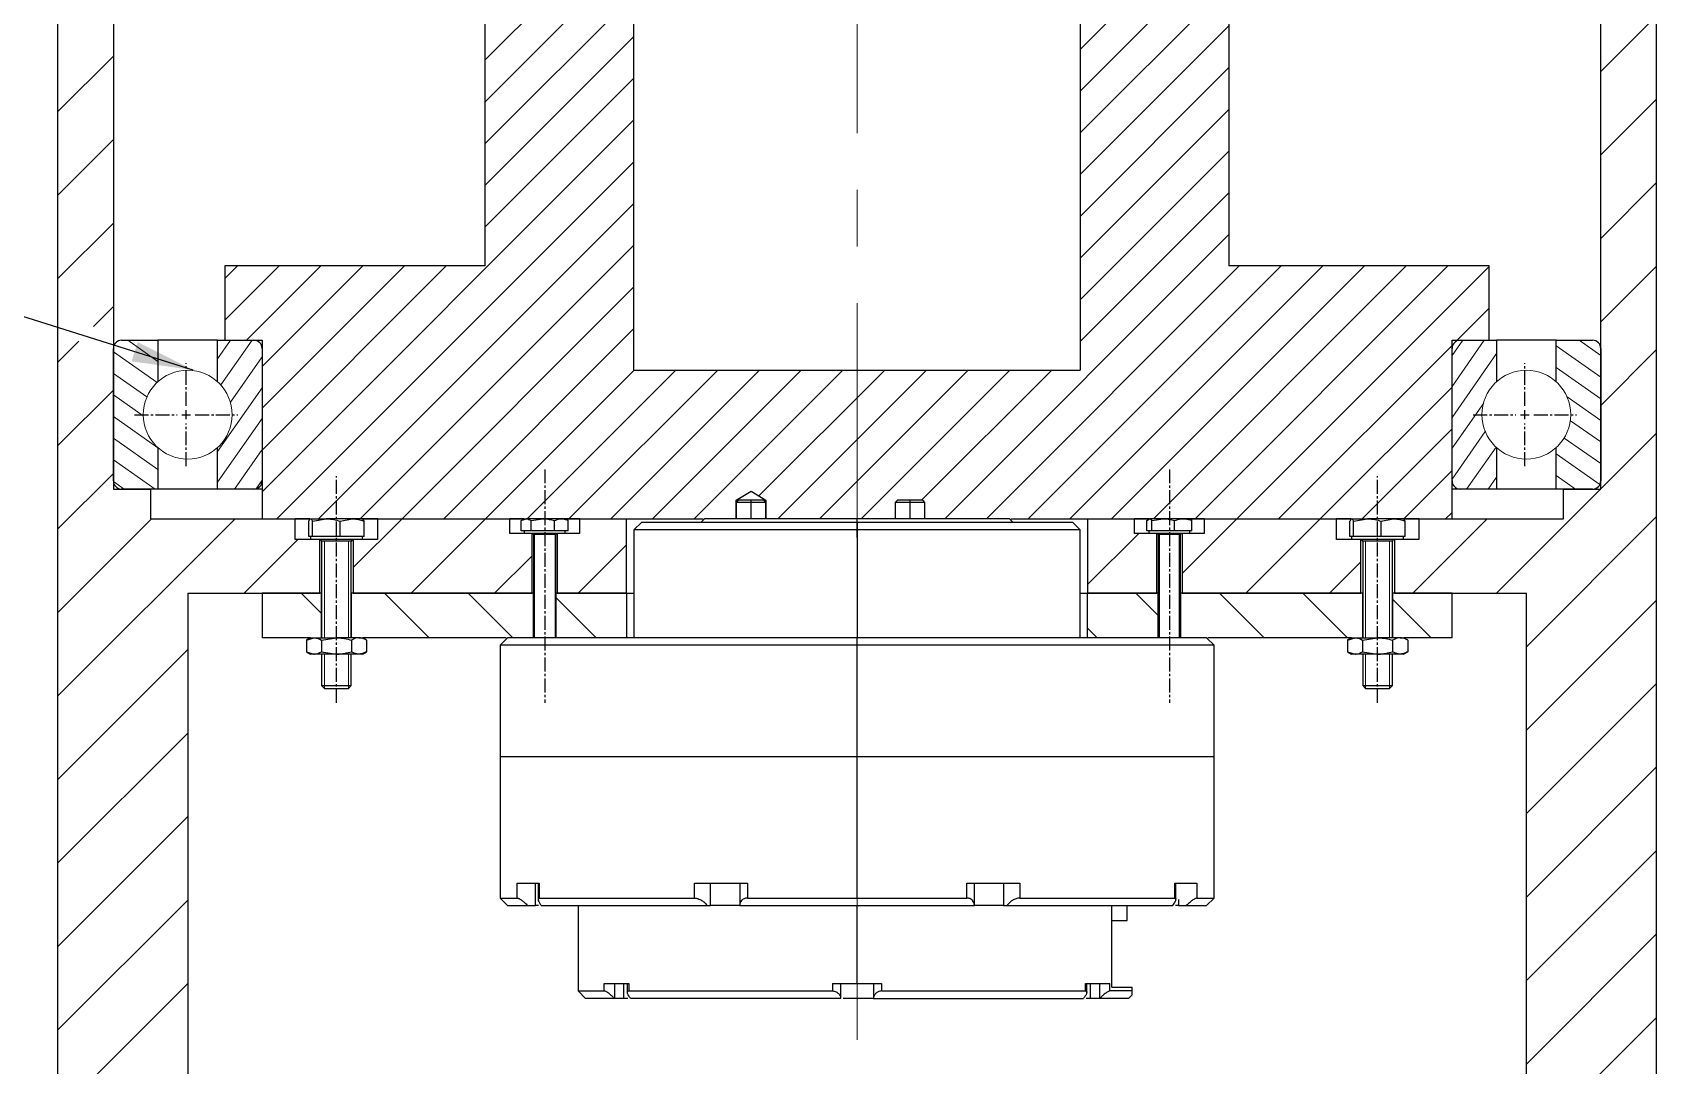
# Model space of a CAD drawing. Header units: millimetres. Extents: x -15 to 1174, y 15 to 856.
# Drawn here: x 643.1 to 730.4, y 601.2 to 656.8 of the extents above; entities that cross this region are included whole.
import ezdxf

# ---------------------------------------------------------------- set-up
doc = ezdxf.new("R2010")
doc.units = ezdxf.units.MM
doc.linetypes.add('CENTER2', pattern=[1.125, 0.75, -0.125, 0.125, -0.125])
doc.linetypes.add('CENTERX2', pattern=[20.32, 12.7, -2.54, 2.54, -2.54])
doc.layers.get('0').update_dxf_attribs({"lineweight": 25})
doc.layers.add('netmanh', color=7, linetype='Continuous', lineweight=15)
doc.dimstyles.new('SLDDIMSTYLE0', dxfattribs={"dimtxt": 0.18, "dimasz": 3.302, "dimexe": 0, "dimexo": 0.0625, "dimgap": 0, "dimtad": 0, "dimtih": 1, "dimtoh": 1, "dimdec": 0, "dimrnd": 1e-09, "dimzin": 0, "dimdsep": 46, "dimtxsty": 'Standard', "dimsah": 1, "dimcen": 0.09, "dimadec": 0, "dimazin": 0, "dimtfac": 3.302, "dimtdec": 0, "dimtofl": 0, "dimtmove": 0, "dimatfit": 3, "dimfxl": 1, "dimfrac": 2, "dimtolj": 1, "dimtzin": 0, "dimarcsym": 0})

# ---------------------------------------------------------------- blocks, each defined once
blk = doc.blocks.new('SW_HATCH_0')
at = {"color": 0, "linetype": 'Continuous', "lineweight": 18}
for p, q in [((24, 129.518), (16, 121.518)), ((56, 130.087), (48, 122.087)), ((56, 127.842), (48, 119.842)), ((24, 127.273), (16, 119.273)), ((24, 125.028), (16, 117.028)), ((56, 125.597), (48, 117.597)), ((56, 123.352), (48, 115.352)), ((79, 123.901), (76, 120.901)), ((24, 122.783), (16, 114.783)), ((-4, 121.724), (-7, 118.724)), ((56, 121.107), (48, 113.107)), ((24, 120.538), (16, 112.538)), ((56, 118.862), (48, 110.862)), ((79, 119.411), (76, 116.411)), ((24, 118.293), (4, 98.293)), ((-4, 117.233), (-7, 114.233)), ((56, 116.617), (48, 108.617)), ((24, 116.048), (4.792, 96.839)), ((79, 114.921), (76, 111.921)), ((24, 113.803), (7.037, 96.839)), ((56, 114.372), (48, 106.372)), ((-4, 112.743), (-7, 109.743)), ((56, 112.127), (40.713, 96.839)), ((24, 111.557), (9.282, 96.839)), ((4.921, 110.439), (2, 107.518)), ((2.676, 110.439), (2, 109.763)), ((7.167, 110.439), (3.167, 106.439)), ((13.902, 110.439), (4, 100.538)), ((11.657, 110.439), (4, 102.783)), ((9.412, 110.439), (4, 105.028)), ((56.558, 110.439), (42.958, 96.839)), ((58.803, 110.439), (45.203, 96.839)), ((61.048, 110.439), (47.448, 96.839)), ((63.293, 110.439), (49.693, 96.839)), ((65.538, 110.439), (51.938, 96.839)), ((67.783, 110.439), (54.183, 96.839)), ((70, 110.411), (56.428, 96.839)), ((79, 110.431), (76, 107.431)), ((24, 109.312), (11.527, 96.839)), ((-4, 108.253), (-5.07, 107.183)), ((70, 108.166), (68.273, 106.439)), ((24, 107.067), (13.772, 96.839)), ((-5.859, 106.395), (-7, 105.253)), ((68, 106.166), (58.673, 96.839)), ((79, 105.941), (76, 102.941)), ((24.017, 104.839), (16.017, 96.839)), ((26.262, 104.839), (18.262, 96.839)), ((28.507, 104.839), (20.507, 96.839)), ((30.752, 104.839), (22.752, 96.839)), ((32.997, 104.839), (24.997, 96.839)), ((35.243, 104.839), (27.243, 96.839)), ((37.488, 104.839), (30.717, 98.069)), ((39.733, 104.839), (31.733, 96.839)), ((41.978, 104.839), (33.978, 96.839)), ((44.223, 104.839), (36.223, 96.839)), ((46.468, 104.839), (39.468, 97.839)), ((-4, 103.763), (-7, 100.763)), ((68, 103.921), (60.918, 96.839)), ((68, 101.676), (63.164, 96.839)), ((79, 101.451), (76, 98.451)), ((-4, 99.273), (-7, 96.273)), ((68, 99.431), (65.409, 96.839)), ((75.989, 98.439), (70.389, 92.839)), ((68, 97.186), (67.654, 96.839)), ((79, 96.961), (72, 89.961)), ((2.547, 96.839), (-7, 87.293)), ((-1.943, 96.839), (-7, 91.783)), ((11.527, 96.839), (8.9, 94.212)), ((16.017, 96.839), (12.017, 92.839)), ((56.428, 96.839), (53.48, 93.891)), ((60.918, 96.839), (56.918, 92.839)), ((69.899, 96.839), (65.899, 92.839)), ((5.917, 95.719), (3.037, 92.839)), ((23.6, 95.442), (20.997, 92.839)), ((51.138, 96.039), (48.4, 93.301)), ((18.52, 94.852), (16.507, 92.839)), ((63.1, 94.531), (61.409, 92.839)), ((6.101, 92.839), (7.2, 91.741)), ((10.591, 92.839), (12.991, 90.439)), ((15.082, 92.839), (17.482, 90.439)), ((19.8, 92.611), (21.972, 90.439)), ((51.003, 92.839), (52.2, 91.642)), ((55.493, 92.839), (57.893, 90.439)), ((59.983, 92.839), (62.383, 90.439)), ((64.8, 92.512), (66.873, 90.439)), ((79, 92.47), (72, 85.47)), ((48.4, 90.952), (48.912, 90.439)), ((4, 90.451), (4.011, 90.439)), ((0, 89.803), (-7, 82.803)), ((79, 87.98), (72, 80.98)), ((0, 85.312), (-7, 78.312)), ((79, 83.49), (72, 76.49)), ((0, 80.822), (-7, 73.822)), ((79, 79), (72, 72)), ((0, 76.332), (-7, 69.332)), ((79, 74.51), (72, 67.51)), ((0, 71.842), (-7, 64.842)), ((79, 70.02), (72, 63.02))]:
    blk.add_line(p, q, dxfattribs=at)
blk = doc.blocks.new('*U67')
at = {"color": 0, "linetype": 'CENTER2', "transparency": 16777216}
for p, q in [((0, 0.478), (0, 2.772)), ((-2.772, 0), (-0.478, 0)), ((0.478, 0), (2.772, 0)), ((0, -2.772), (0, -0.478))]:
    blk.add_line(p, q, dxfattribs=at)
at = {"color": 0, "linetype": 'Continuous', "transparency": 16777216}
for p, q in [((-0.239, 0), (0.239, 0)), ((0, -0.239), (0, 0.239))]:
    blk.add_line(p, q, dxfattribs=at)
blk = doc.blocks.new('*U70')
at = {"color": 0, "linetype": 'CENTER2', "transparency": 16777216}
for p, q in [((0, 0.478), (0, 2.772)), ((-2.772, 0), (-0.478, 0)), ((0.478, 0), (2.772, 0)), ((0, -2.772), (0, -0.478))]:
    blk.add_line(p, q, dxfattribs=at)
at = {"color": 0, "linetype": 'Continuous', "transparency": 16777216}
for p, q in [((-0.239, 0), (0.239, 0)), ((0, -0.239), (0, 0.239))]:
    blk.add_line(p, q, dxfattribs=at)
blk = doc.blocks.new('*U71')
at = {"color": 0, "linetype": 'CENTER2', "transparency": 16777216}
blk.add_line((0, -6.1), (0, 6.1), dxfattribs=at)
blk = doc.blocks.new('*U72')
at = {"color": 0, "linetype": 'CENTER2', "transparency": 16777216}
blk.add_line((0, 6.28), (0, -6.28), dxfattribs=at)
blk = doc.blocks.new('*U73')
at = {"color": 0, "linetype": 'CENTER2', "transparency": 16777216}
blk.add_line((0, 6.28), (0, -6.28), dxfattribs=at)
blk = doc.blocks.new('*U74')
at = {"color": 0, "linetype": 'CENTER2', "transparency": 16777216}
blk.add_line((0, -6.1), (0, 6.1), dxfattribs=at)

msp = doc.modelspace()

# ---------------------------------------------------------------- hatches: boundary and pattern name
at = {"layer": 'netmanh'}
h = msp.add_hatch(dxfattribs=at)
h.set_pattern_fill('ANSI31', color=256, scale=0.3, angle=10)
h.set_pattern_definition([(55, (0, 13.8921), (-0.7802423, 0.5463316), [])])
h.paths.add_polyline_path([(655.4044, 639.8167, 0.4142297), (654.9644, 640.2567), (653.4044, 640.2567), (653.0044, 640.2567), (653.0044, 638.0321, -0.2124421), (653.7944, 636.2567, -0.2124421), (653.0044, 634.4813), (653.0044, 632.2567), (654.9644, 632.2567, 0.4142136), (655.4044, 632.6967)])
h.paths.add_polyline_path([(721.8044, 640.2567), (719.8444, 640.2567, 0.4142136), (719.4044, 639.8167), (719.4044, 632.6967, 0.4142136), (719.8444, 632.2567), (721.8044, 632.2567), (721.8044, 634.4813, -0.2124421), (721.0144, 636.2567, -0.2124421), (721.8044, 638.0321)])
h.paths.add_polyline_path([(721.8044, 708.6567), (719.8444, 708.6567, 0.4142136), (719.4044, 708.2167), (719.4044, 701.0967, 0.4142136), (719.8444, 700.6567), (721.4044, 700.6567), (721.8044, 700.6567), (721.8044, 702.8813, -0.2124421), (721.0144, 704.6567, -0.2124421), (721.8044, 706.4321)])
h.paths.add_polyline_path([(655.4044, 708.2167, 0.4142136), (654.9644, 708.6567), (653.0044, 708.6567), (653.0044, 706.4321, -0.2124421), (653.7944, 704.6567, -0.2124421), (653.0044, 702.8813), (653.0044, 700.6567), (654.9644, 700.6567, 0.4142136), (655.4044, 701.0967)])
h = msp.add_hatch(dxfattribs=at)
h.set_pattern_fill('ANSI31', color=256, scale=0.3, angle=100)
h.set_pattern_definition([(145, (0, 13.8921), (-0.5463316, -0.7802423), [])])
h.paths.add_polyline_path([(727.4044, 639.8167, 0.4142136), (726.9644, 640.2567), (725.0044, 640.2567), (725.0044, 638.0321, -0.2124421), (725.7944, 636.2567, -0.2124421), (725.0044, 634.4813), (725.0044, 632.2567), (726.9644, 632.2567, 0.4142136), (727.4044, 632.6967)])
h.paths.add_polyline_path([(649.0144, 636.2567, -0.2124421), (649.8044, 638.0321), (649.8044, 640.2567), (647.8444, 640.2567, 0.4142136), (647.4044, 639.8167), (647.4044, 632.6967, 0.4142136), (647.8444, 632.2567), (649.4044, 632.2567), (649.8044, 632.2567), (649.8044, 634.4813, -0.2124421)])

# ---------------------------------------------------------------- linework, layer by layer
at = {"color": 7, "linetype": 'Continuous', "lineweight": 25}
for p, q in [((644.4044, 710.6567), (644.4044, 555.8567)), ((730.4044, 555.8567), (730.4044, 710.6567)), ((675.4044, 638.6567), (675.4044, 709.4567)), ((699.4044, 709.4567), (699.4044, 638.6567)), ((647.4044, 708.6567), (647.4044, 632.2567)), ((727.4044, 632.2567), (727.4044, 708.6567)), ((667.4044, 644.2567), (667.4044, 696.6567)), ((707.4044, 696.6567), (707.4044, 644.2567)), ((653.4044, 644.2567), (653.4044, 640.2567)), ((667.4044, 644.2567), (653.4044, 644.2567)), ((721.4044, 644.2567), (707.4044, 644.2567)), ((721.4044, 640.2567), (721.4044, 644.2567)), ((647.4044, 632.6967), (647.4044, 639.8167)), ((647.8444, 640.2567), (649.8044, 640.2567)), ((649.8044, 640.2567), (649.8044, 638.0321)), ((653.0044, 640.2567), (649.8044, 640.2567)), ((653.0044, 638.0321), (653.0044, 640.2567)), ((653.0044, 640.2567), (654.9644, 640.2567)), ((653.4044, 640.2567), (655.4044, 640.2567)), ((655.4044, 640.2567), (655.4044, 630.6567)), ((655.4044, 639.8167), (655.4044, 632.6967)), ((719.4044, 640.2567), (721.4044, 640.2567)), ((719.4044, 630.6567), (719.4044, 640.2567)), ((719.4044, 632.6967), (719.4044, 639.8167)), ((719.8444, 640.2567), (721.8044, 640.2567)), ((725.0044, 640.2567), (721.8044, 640.2567)), ((721.8044, 640.2567), (721.8044, 638.0321)), ((725.0044, 638.0321), (725.0044, 640.2567)), ((725.0044, 640.2567), (726.9644, 640.2567)), ((727.4044, 639.8167), (727.4044, 632.6967)), ((675.4044, 638.6567), (699.4044, 638.6567)), ((649.8044, 634.4813), (649.8044, 632.2567)), ((653.0044, 632.2567), (653.0044, 634.4813)), ((721.8044, 634.4813), (721.8044, 632.2567)), ((725.0044, 632.2567), (725.0044, 634.4813)), ((647.4044, 632.2567), (649.4044, 632.2567)), ((649.8044, 632.2567), (647.8444, 632.2567)), ((649.4044, 632.2567), (649.4044, 630.6567)), ((653.0044, 632.2567), (649.8044, 632.2567)), ((654.9644, 632.2567), (653.0044, 632.2567)), ((655.4044, 632.2567), (654.9644, 632.2567)), ((680.9044, 631.6567), (681.7044, 632.1374)), ((681.0244, 631.6567), (680.9044, 631.5367)), ((680.9044, 630.6667), (680.9044, 631.6567)), ((680.9044, 631.6567), (681.0244, 631.6567)), ((680.9044, 631.5367), (680.9044, 630.6567)), ((681.7044, 632.1374), (682.5044, 631.6567)), ((681.7044, 631.5367), (681.7044, 631.6567)), ((681.7044, 630.6567), (681.7044, 631.5367)), ((682.5044, 631.5367), (682.3844, 631.6567)), ((682.3844, 631.6567), (682.5044, 631.6567)), ((682.5044, 631.6567), (682.5044, 630.6667)), ((682.5044, 630.6567), (682.5044, 631.5367)), ((689.5744, 631.6567), (689.4544, 631.5367)), ((689.4544, 631.5367), (689.4544, 630.6567)), ((690.2544, 631.5367), (690.2544, 631.6567)), ((690.2544, 630.6567), (690.2544, 631.5367)), ((691.0544, 631.5367), (690.9344, 631.6567)), ((691.0544, 630.6567), (691.0544, 631.5367)), ((719.8444, 632.2567), (719.4044, 632.2567)), ((721.8044, 632.2567), (719.8444, 632.2567)), ((725.0044, 632.2567), (721.8044, 632.2567)), ((726.9644, 632.2567), (725.0044, 632.2567)), ((725.4044, 630.6567), (725.4044, 632.2567)), ((725.4044, 632.2567), (727.4044, 632.2567)), ((649.4044, 630.6567), (657.1778, 630.6567)), ((655.4044, 630.6567), (657.9943, 630.6567)), ((657.1878, 630.6467), (657.1778, 630.6567)), ((657.1878, 629.5367), (657.1878, 630.6467)), ((657.981, 630.6467), (657.1878, 630.6467)), ((657.9176, 629.6967), (657.9176, 630.5317)), ((658.0146, 630.6567), (658.855, 630.6567)), ((658.1115, 630.5317), (658.855, 630.6567)), ((658.1115, 629.6967), (658.1115, 630.5317)), ((660.2449, 630.6567), (658.855, 630.6567)), ((659.5984, 630.5317), (660.2449, 630.6567)), ((659.5984, 629.6967), (659.5984, 630.5317)), ((660.8044, 630.6567), (660.2449, 630.6567)), ((660.8146, 630.6508), (660.8044, 630.6567)), ((660.8044, 630.6567), (669.5044, 630.6567)), ((661.621, 630.6467), (660.8328, 630.6467)), ((660.8913, 629.6967), (660.8913, 630.5317)), ((661.631, 630.6567), (661.621, 630.6467)), ((661.621, 630.6467), (661.621, 629.5367)), ((661.631, 630.6567), (668.7242, 630.6567)), ((668.7342, 630.6467), (668.7242, 630.6567)), ((668.7342, 629.8567), (668.7342, 630.6467)), ((669.4871, 630.6467), (668.7342, 630.6467)), ((669.5044, 629.8567), (668.7342, 629.8567)), ((669.3391, 630.5584), (669.6074, 630.6567)), ((669.3391, 630.0167), (669.3391, 630.5584)), ((669.6074, 630.0167), (669.3391, 630.0167)), ((669.5044, 630.6567), (669.3845, 630.5874)), ((669.5044, 630.6567), (669.6074, 630.6567)), ((669.5044, 630.0167), (669.5044, 629.8567)), ((671.5054, 629.8567), (669.5044, 629.8567)), ((670.5084, 630.6567), (669.6074, 630.6567)), ((669.8757, 630.0167), (669.6074, 630.0167)), ((669.8757, 630.5584), (670.5084, 630.6567)), ((669.8757, 630.0167), (669.8757, 630.5584)), ((670.5084, 630.0167), (669.8757, 630.0167)), ((669.9244, 626.6567), (669.9244, 629.8567)), ((670.0044, 629.8167), (670.0044, 624.2567)), ((671.0959, 629.8167), (670.0044, 629.8167)), ((671.5054, 630.6567), (670.5084, 630.6567)), ((671.141, 630.0167), (670.5084, 630.0167)), ((671.2044, 629.8167), (671.0959, 629.8167)), ((671.141, 630.0167), (671.141, 630.5584)), ((671.5054, 630.0167), (671.141, 630.0167)), ((671.2044, 624.2567), (671.2044, 629.8167)), ((671.2844, 629.8567), (671.2844, 626.6567)), ((671.7044, 630.6567), (671.5054, 630.6567)), ((671.8698, 630.0167), (671.5054, 630.0167)), ((671.7044, 629.8567), (671.5054, 629.8567)), ((671.8244, 630.5874), (671.7044, 630.6567)), ((671.7044, 630.6567), (679.1344, 630.6567)), ((671.7044, 629.8567), (671.7044, 630.0167)), ((672.4746, 629.8567), (671.7044, 629.8567)), ((672.4746, 630.6467), (671.7218, 630.6467)), ((671.8698, 630.5584), (671.8185, 630.5772)), ((671.8698, 630.0167), (671.8698, 630.5584)), ((672.4846, 630.6567), (672.4746, 630.6467)), ((672.4746, 630.6467), (672.4746, 629.8567)), ((672.4846, 630.6567), (675.0044, 630.6567)), ((675.0044, 626.6567), (675.0044, 630.6567)), ((675.8044, 630.4567), (675.4044, 630.0567)), ((675.4044, 630.0567), (675.4044, 624.2567)), ((679.2044, 630.6567), (679.0044, 630.4567)), ((687.4044, 630.4567), (687.4044, 630.6567)), ((687.4044, 630.4567), (687.4044, 630.0567)), ((687.4044, 629.6567), (687.4044, 630.4567)), ((687.4044, 630.0567), (687.4044, 624.2567)), ((695.8044, 630.4567), (695.6044, 630.6567)), ((695.6744, 630.6567), (703.0776, 630.6567)), ((699.4044, 630.0567), (699.0044, 630.4567)), ((699.4044, 624.2567), (699.4044, 630.0567)), ((699.8044, 630.6567), (699.8044, 626.6567)), ((699.8044, 630.6567), (702.3242, 630.6567)), ((702.3342, 630.6467), (702.3242, 630.6567)), ((703.0945, 630.6467), (702.3342, 630.6467)), ((702.3342, 629.8567), (702.3342, 630.6467)), ((703.1044, 629.8567), (702.3342, 629.8567)), ((702.9928, 630.5584), (703.1307, 630.6567)), ((702.9928, 630.0167), (702.9928, 630.5584)), ((703.1307, 630.0167), (702.9928, 630.0167)), ((703.1044, 630.0167), (703.1044, 629.8567)), ((704.9482, 629.8567), (703.1044, 629.8567)), ((703.8744, 630.6567), (703.1307, 630.6567)), ((703.2686, 630.0167), (703.1307, 630.0167)), ((703.2686, 630.5584), (703.8744, 630.6567)), ((703.2686, 630.0167), (703.2686, 630.5584)), ((703.8744, 630.0167), (703.2686, 630.0167)), ((703.5244, 626.6567), (703.5244, 629.8567)), ((703.6044, 629.8167), (703.6044, 624.2567)), ((704.6101, 629.8167), (703.6044, 629.8167)), ((704.9482, 630.6567), (703.8744, 630.6567)), ((704.4802, 630.0167), (703.8744, 630.0167)), ((704.4802, 630.0167), (704.4802, 630.5584)), ((704.9482, 630.0167), (704.4802, 630.0167)), ((704.8044, 629.8167), (704.6101, 629.8167)), ((704.8044, 624.2567), (704.8044, 629.8167)), ((704.8844, 629.8567), (704.8844, 626.6567)), ((705.3044, 630.6567), (704.9482, 630.6567)), ((705.4161, 630.0167), (704.9482, 630.0167)), ((705.3044, 629.8567), (704.9482, 629.8567)), ((705.4161, 630.5584), (705.2782, 630.6567)), ((705.3044, 630.6567), (713.9943, 630.6567)), ((705.3044, 629.8567), (705.3044, 630.0167)), ((706.0746, 629.8567), (705.3044, 629.8567)), ((706.0746, 630.6467), (705.3109, 630.6467)), ((705.4161, 630.0167), (705.4161, 630.5584)), ((706.0846, 630.6567), (706.0746, 630.6467)), ((706.0746, 630.6467), (706.0746, 629.8567)), ((706.0846, 630.6567), (713.1778, 630.6567)), ((713.1878, 630.6467), (713.1778, 630.6567)), ((713.1878, 629.5367), (713.1878, 630.6467)), ((713.981, 630.6467), (713.1878, 630.6467)), ((713.9176, 629.6967), (713.9176, 630.5317)), ((714.0146, 630.6567), (714.855, 630.6567)), ((714.1115, 630.5317), (714.855, 630.6567)), ((714.1115, 629.6967), (714.1115, 630.5317)), ((716.2449, 630.6567), (714.855, 630.6567)), ((715.5984, 630.5317), (716.2449, 630.6567)), ((715.5984, 629.6967), (715.5984, 630.5317)), ((716.8044, 630.6567), (716.2449, 630.6567)), ((716.8146, 630.6508), (716.8044, 630.6567)), ((716.8044, 630.6567), (719.4044, 630.6567)), ((717.621, 630.6467), (716.82, 630.6467)), ((716.8913, 629.6967), (716.8913, 630.5317)), ((717.631, 630.6567), (717.621, 630.6467)), ((717.621, 630.6467), (717.621, 629.5367)), ((717.631, 630.6567), (725.4044, 630.6567)), ((658.0044, 629.5367), (657.1878, 629.5367)), ((658.0146, 629.6967), (657.9176, 629.6967)), ((658.0044, 629.6967), (658.0044, 629.5367)), ((660.8044, 629.5367), (658.0044, 629.5367)), ((658.1115, 629.6967), (658.0146, 629.6967)), ((658.855, 629.6967), (658.1115, 629.6967)), ((658.5044, 626.6567), (658.5044, 629.5367)), ((658.6044, 629.4567), (658.6044, 624.2567)), ((660.2044, 629.4567), (658.6044, 629.4567)), ((659.5984, 629.6967), (658.855, 629.6967)), ((660.2449, 629.6967), (659.5984, 629.6967)), ((660.2044, 624.2567), (660.2044, 629.4567)), ((660.8913, 629.6967), (660.2449, 629.6967)), ((660.3044, 629.5367), (660.3044, 626.6567)), ((660.8044, 629.5367), (660.8044, 629.6967)), ((661.621, 629.5367), (660.8044, 629.5367)), ((714.0044, 629.5367), (713.1878, 629.5367)), ((714.0146, 629.6967), (713.9176, 629.6967)), ((714.0044, 629.6967), (714.0044, 629.5367)), ((716.8044, 629.5367), (714.0044, 629.5367)), ((714.1115, 629.6967), (714.0146, 629.6967)), ((714.855, 629.6967), (714.1115, 629.6967)), ((714.5044, 626.6567), (714.5044, 629.5367)), ((714.6044, 629.4567), (714.6044, 624.2567)), ((716.2044, 629.4567), (714.6044, 629.4567)), ((715.5984, 629.6967), (714.855, 629.6967)), ((716.2449, 629.6967), (715.5984, 629.6967)), ((716.2044, 624.2567), (716.2044, 629.4567)), ((716.8913, 629.6967), (716.2449, 629.6967)), ((716.3044, 629.5367), (716.3044, 626.6567)), ((716.8044, 629.5367), (716.8044, 629.6967)), ((717.621, 629.5367), (716.8044, 629.5367)), ((651.4044, 626.6567), (651.4044, 531.8567)), ((651.4044, 626.6567), (658.5044, 626.6567)), ((655.4044, 626.6567), (655.4044, 624.2567)), ((658.6044, 626.6567), (655.4044, 626.6567)), ((658.6044, 624.2667), (658.6044, 626.6567)), ((660.2044, 626.6567), (660.2044, 624.2667)), ((669.9944, 626.6567), (660.2044, 626.6567)), ((660.3044, 626.6567), (669.9244, 626.6567)), ((670.0044, 626.6467), (669.9944, 626.6567)), ((670.0044, 626.6567), (669.9944, 626.6567)), ((670.0044, 624.2567), (670.0044, 626.6467)), ((671.2144, 626.6567), (671.2044, 626.6467)), ((671.2144, 626.6567), (671.2044, 626.6567)), ((671.2044, 626.6467), (671.2044, 624.2567)), ((675.0044, 626.6567), (671.2144, 626.6567)), ((671.2844, 626.6567), (675.0044, 626.6567)), ((675.0044, 626.6567), (675.0044, 624.2567)), ((675.0044, 626.6567), (675.4044, 626.6567)), ((699.4044, 626.6567), (699.8044, 626.6567)), ((699.8044, 624.2567), (699.8044, 626.6567)), ((703.5944, 626.6567), (699.8044, 626.6567)), ((699.8044, 626.6567), (703.5244, 626.6567)), ((703.6044, 626.6467), (703.5944, 626.6567)), ((703.6044, 626.6567), (703.5944, 626.6567)), ((703.6044, 624.2567), (703.6044, 626.6467)), ((704.8144, 626.6567), (704.8044, 626.6467)), ((704.8144, 626.6567), (704.8044, 626.6567)), ((704.8044, 626.6467), (704.8044, 624.2567)), ((714.6044, 626.6567), (704.8144, 626.6567)), ((704.8844, 626.6567), (714.5044, 626.6567)), ((714.6044, 624.2667), (714.6044, 626.6567)), ((716.2044, 626.6567), (716.2044, 624.2667)), ((719.4044, 626.6567), (716.2044, 626.6567)), ((716.3044, 626.6567), (723.4044, 626.6567)), ((719.4044, 624.2567), (719.4044, 626.6567)), ((723.4044, 531.8567), (723.4044, 626.6567)), ((658.0044, 624.2567), (655.4044, 624.2567)), ((658.0044, 624.2567), (657.7879, 624.1317)), ((657.7879, 624.1317), (658.192, 624.2567)), ((657.7879, 624.1317), (657.7879, 623.5017)), ((658.0044, 624.2567), (658.192, 624.2567)), ((658.192, 624.2567), (659.4044, 624.2567)), ((658.5944, 624.2567), (658.6044, 624.2667)), ((658.5962, 624.1317), (659.4044, 624.2567)), ((658.5962, 624.1317), (658.5962, 623.5017)), ((660.6169, 624.2567), (659.4044, 624.2567)), ((660.2044, 624.2667), (660.2144, 624.2567)), ((660.2127, 624.1317), (660.2127, 623.5017)), ((660.6169, 624.2567), (660.8044, 624.2567)), ((661.021, 624.1317), (660.8044, 624.2567)), ((668.5344, 624.2567), (660.8044, 624.2567)), ((661.021, 624.1317), (661.021, 623.5017)), ((668.6044, 624.2567), (668.2044, 623.8567)), ((668.2044, 623.8567), (668.2044, 617.8567)), ((687.4044, 623.8567), (687.4044, 624.2567)), ((687.4044, 617.8567), (687.4044, 623.8567)), ((706.6044, 623.8567), (706.2044, 624.2567)), ((714.0044, 624.2567), (706.2744, 624.2567)), ((706.6044, 617.8567), (706.6044, 623.8567)), ((714.0044, 624.2567), (713.7879, 624.1317)), ((713.7879, 624.1317), (714.192, 624.2567)), ((713.7879, 624.1317), (713.7879, 623.5017)), ((714.0044, 624.2567), (714.192, 624.2567)), ((714.192, 624.2567), (715.4044, 624.2567)), ((714.5944, 624.2567), (714.6044, 624.2667)), ((714.5962, 624.1317), (715.4044, 624.2567)), ((714.5962, 624.1317), (714.5962, 623.5017)), ((716.6169, 624.2567), (715.4044, 624.2567)), ((716.2044, 624.2667), (716.2144, 624.2567)), ((716.2127, 624.1317), (716.2127, 623.5017)), ((716.6169, 624.2567), (716.8044, 624.2567)), ((717.021, 624.1317), (716.8044, 624.2567)), ((719.4044, 624.2567), (716.8044, 624.2567)), ((717.021, 624.1317), (717.021, 623.5017)), ((657.7879, 623.5017), (658.0044, 623.3767)), ((657.7879, 623.5017), (658.192, 623.3767)), ((658.192, 623.3767), (658.0044, 623.3767)), ((659.4044, 623.3767), (658.192, 623.3767)), ((658.5962, 623.5017), (659.4044, 623.3767)), ((658.6044, 623.3767), (658.6044, 621.6927)), ((660.6169, 623.3767), (659.4044, 623.3767)), ((660.2044, 621.6927), (660.2044, 623.3767)), ((660.8044, 623.3767), (660.6169, 623.3767)), ((660.8044, 623.3767), (661.021, 623.5017)), ((713.7879, 623.5017), (714.0044, 623.3767)), ((713.7879, 623.5017), (714.192, 623.3767)), ((714.192, 623.3767), (714.0044, 623.3767)), ((715.4044, 623.3767), (714.192, 623.3767)), ((714.5962, 623.5017), (715.4044, 623.3767)), ((714.6044, 623.3767), (714.6044, 621.6927)), ((716.6169, 623.3767), (715.4044, 623.3767)), ((716.2044, 621.6927), (716.2044, 623.3767)), ((716.8044, 623.3767), (716.6169, 623.3767)), ((716.8044, 623.3767), (717.021, 623.5017)), ((658.6044, 621.6927), (658.7604, 621.5367)), ((658.6044, 621.6927), (660.2044, 621.6927)), ((658.7604, 621.5367), (660.0484, 621.5367)), ((660.0484, 621.5367), (660.2044, 621.6927)), ((714.6044, 621.6927), (714.7604, 621.5367)), ((714.6044, 621.6927), (716.2044, 621.6927)), ((714.7604, 621.5367), (716.0484, 621.5367)), ((716.0484, 621.5367), (716.2044, 621.6927)), ((668.2045, 617.8567), (668.2045, 610.2567)), ((687.4044, 610.2567), (687.4044, 617.8567)), ((706.6044, 610.2567), (706.6044, 617.8567)), ((669.1325, 611.0567), (670.3143, 611.0567)), ((669.1325, 610.2567), (669.1325, 611.0567)), ((670.1115, 609.8567), (670.1115, 611.0567)), ((670.2498, 611.0567), (670.2498, 610.1863)), ((670.3143, 611.0567), (670.3143, 610.2567)), ((678.6542, 611.0567), (681.5072, 611.0567)), ((678.6542, 610.2567), (678.6542, 611.0567)), ((679.5244, 609.8567), (679.5244, 611.0567)), ((681.0946, 611.0567), (681.0946, 609.8567)), ((681.5072, 611.0567), (681.5072, 610.2567)), ((693.3017, 611.0567), (696.1547, 611.0567)), ((693.3017, 610.2567), (693.3017, 611.0567)), ((693.7143, 609.8567), (693.7143, 611.0567)), ((695.2845, 611.0567), (695.2845, 609.8567)), ((696.1547, 611.0567), (696.1547, 610.2567)), ((704.4946, 611.0567), (705.6763, 611.0567)), ((704.4946, 610.2567), (704.4946, 611.0567)), ((704.5591, 610.1925), (704.5591, 611.0567)), ((705.6763, 611.0567), (705.6763, 610.2567)), ((668.2045, 610.2567), (668.6045, 609.8567)), ((670.2802, 609.8567), (670.1115, 609.8567)), ((672.4044, 609.8567), (672.4044, 605.2567)), ((687.4044, 605.6567), (687.4044, 609.8567)), ((693.7143, 609.8567), (693.7143, 609.8567)), ((701.1081, 605.4567), (701.1081, 609.8567)), ((701.9244, 609.0567), (701.9244, 609.8567)), ((704.6974, 609.8567), (704.5287, 609.8567)), ((704.6974, 610.1709), (704.6974, 609.8567)), ((706.2044, 609.8567), (706.6044, 610.2567)), ((673.8066, 605.6567), (675.1216, 605.6567)), ((673.8066, 605.2567), (673.8066, 605.6567)), ((674.3692, 604.8567), (674.3692, 605.6567)), ((674.8401, 605.6567), (674.8401, 604.8567)), ((675.0492, 605.6567), (675.0492, 605.1846)), ((675.1216, 605.6567), (675.1216, 605.2567)), ((686.0894, 605.6567), (686.0894, 605.2567)), ((686.0894, 605.6567), (687.4044, 605.6567)), ((686.5244, 604.8567), (686.5244, 605.6567)), ((687.4044, 605.6567), (688.7195, 605.6567)), ((688.2844, 605.6567), (688.2844, 604.8567)), ((688.7195, 605.6567), (688.7195, 605.2567)), ((699.6873, 605.6567), (701.0023, 605.6567)), ((699.6873, 605.2567), (699.6873, 605.6567)), ((699.7597, 605.1846), (699.7597, 605.6567)), ((699.9688, 604.8567), (699.9688, 605.6567)), ((700.4397, 605.6567), (700.4397, 604.8567)), ((701.0023, 605.2567), (701.0023, 605.6567)), ((702.2044, 605.2567), (702.2044, 605.4567)), ((672.4044, 605.2567), (672.8044, 604.8567)), ((674.3692, 604.8567), (674.343, 604.8567)), ((674.8401, 604.8567), (674.3692, 604.8567)), ((686.5244, 604.8567), (686.5233, 604.8567)), ((688.2844, 604.8567), (688.2855, 604.8567)), ((699.9688, 604.8567), (699.7248, 604.8567)), ((700.4397, 604.8567), (699.9688, 604.8567)), ((700.4659, 604.8567), (700.4397, 604.8567)), ((702.0044, 604.8567), (702.2044, 605.0567)), ((702.2044, 605.0567), (702.2044, 605.2567))]:
    msp.add_line(p, q, dxfattribs=at)
at = {"color": 7, "linetype": 'CENTERX2', "lineweight": 18, "ltscale": 1.2}
msp.add_line((687.4044, 553.8567), (687.4044, 710.6567), dxfattribs=at)
at = {"color": 7, "linetype": 'Continuous', "lineweight": 25}
for centre, radius, start, end in [((647.8444, 639.8167), 0.44, 90, 180), ((654.9644, 639.8167), 0.44, 0, 90), ((719.8444, 639.8167), 0.44, 90, 180), ((726.9644, 639.8167), 0.44, 0, 90), ((647.8444, 632.6967), 0.44, 180, 270), ((654.9644, 632.6967), 0.44, 270, 0), ((719.8444, 632.6967), 0.44, 180, 270), ((726.9644, 632.6967), 0.44, 270, 0), ((669.9644, 629.8167), 0.04, 0, 90), ((671.2444, 629.8167), 0.04, 90, 180), ((703.5644, 629.8167), 0.04, 0, 90), ((704.8444, 629.8167), 0.04, 90, 180), ((658.5244, 629.4567), 0.08, 0, 90), ((660.2844, 629.4567), 0.08, 90, 180), ((714.5244, 629.4567), 0.08, 0, 90), ((716.2844, 629.4567), 0.08, 90, 180)]:
    msp.add_arc(centre, radius, start, end, dxfattribs=at)
for points in [[(681.7044, 631.5367), (681.5996, 631.5367), (681.39, 631.5367), (681.1255, 631.5367), (680.9405, 631.5367), (680.9165, 631.5367), (680.9044, 631.5367)], [(681.7044, 631.6567), (681.6153, 631.6567), (681.4371, 631.6567), (681.2124, 631.6567), (681.0551, 631.6567), (681.0347, 631.6567), (681.0244, 631.6567)], [(682.3844, 631.6567), (682.3742, 631.6567), (682.3538, 631.6567), (682.1965, 631.6567), (681.9718, 631.6567), (681.7936, 631.6567), (681.7044, 631.6567)], [(682.5044, 631.5367), (682.4924, 631.5367), (682.4684, 631.5367), (682.2834, 631.5367), (682.0189, 631.5367), (681.8093, 631.5367), (681.7044, 631.5367)], [(690.2544, 631.5367), (690.1496, 631.5367), (689.94, 631.5367), (689.6755, 631.5367), (689.4905, 631.5367), (689.4665, 631.5367), (689.4544, 631.5367)], [(690.2544, 631.6567), (690.1653, 631.6567), (689.9871, 631.6567), (689.7624, 631.6567), (689.6051, 631.6567), (689.5847, 631.6567), (689.5744, 631.6567)], [(690.9344, 631.6567), (690.9242, 631.6567), (690.9038, 631.6567), (690.7465, 631.6567), (690.5218, 631.6567), (690.3436, 631.6567), (690.2544, 631.6567)], [(691.0544, 631.5367), (691.0424, 631.5367), (691.0184, 631.5367), (690.8334, 631.5367), (690.5689, 631.5367), (690.3593, 631.5367), (690.2544, 631.5367)], [(687.4044, 630.0567), (686.6191, 630.0567), (685.0483, 630.0567), (682.7827, 630.0567), (680.6945, 630.0567), (678.8649, 630.0567), (677.361, 630.0567), (676.252, 630.0567), (675.5384, 630.0567), (675.4491, 630.0567), (675.4044, 630.0567)], [(687.4044, 630.4567), (686.6452, 630.4567), (685.1268, 630.4567), (682.9367, 630.4567), (680.9182, 630.4567), (679.1495, 630.4567), (677.6958, 630.4567), (676.6237, 630.4567), (675.934, 630.4567), (675.8476, 630.4567), (675.8044, 630.4567)], [(687.4044, 630.6567), (686.8678, 630.6567), (685.7944, 630.6567), (684.2462, 630.6567), (682.8193, 630.6567), (681.5691, 630.6567), (680.5414, 630.6567), (679.7836, 630.6567), (679.296, 630.6567), (679.235, 630.6567), (679.2044, 630.6567)], [(695.6044, 630.6567), (695.5739, 630.6567), (695.5129, 630.6567), (695.0253, 630.6567), (694.2675, 630.6567), (693.2398, 630.6567), (691.9896, 630.6567), (690.5627, 630.6567), (689.0145, 630.6567), (687.9411, 630.6567), (687.4044, 630.6567)], [(699.0044, 630.4567), (698.9613, 630.4567), (698.8749, 630.4567), (698.1852, 630.4567), (697.1131, 630.4567), (695.6594, 630.4567), (693.8907, 630.4567), (691.8722, 630.4567), (689.6821, 630.4567), (688.1637, 630.4567), (687.4044, 630.4567)], [(699.4044, 630.0567), (699.3598, 630.0567), (699.2705, 630.0567), (698.5569, 630.0567), (697.4479, 630.0567), (695.944, 630.0567), (694.1144, 630.0567), (692.0262, 630.0567), (689.7606, 630.0567), (688.1898, 630.0567), (687.4044, 630.0567)], [(687.4044, 623.8567), (686.5667, 623.8567), (684.8912, 623.8567), (682.4209, 623.8567), (680.0359, 623.8567), (677.777, 623.8567), (675.6828, 623.8567), (673.7892, 623.8567), (672.1284, 623.8567), (670.7295, 623.8567), (669.6142, 623.8567), (668.8096, 623.8567), (668.2996, 623.8567), (668.2361, 623.8567), (668.2044, 623.8567)], [(687.4044, 624.2567), (686.5841, 624.2567), (684.9435, 624.2567), (682.5247, 624.2567), (680.1894, 624.2567), (677.9776, 624.2567), (675.927, 624.2567), (674.0728, 624.2567), (672.4467, 624.2567), (671.0769, 624.2567), (669.9848, 624.2567), (669.197, 624.2567), (668.6976, 624.2567), (668.6355, 624.2567), (668.6044, 624.2567)], [(706.2044, 624.2567), (706.1734, 624.2567), (706.1113, 624.2567), (705.6119, 624.2567), (704.8241, 624.2567), (703.732, 624.2567), (702.3622, 624.2567), (700.7361, 624.2567), (698.8819, 624.2567), (696.8313, 624.2567), (694.6195, 624.2567), (692.2842, 624.2567), (689.8654, 624.2567), (688.2247, 624.2567), (687.4044, 624.2567)], [(706.6044, 623.8567), (706.5727, 623.8567), (706.5093, 623.8567), (705.9993, 623.8567), (705.1947, 623.8567), (704.0794, 623.8567), (702.6805, 623.8567), (701.0197, 623.8567), (699.1261, 623.8567), (697.0319, 623.8567), (694.773, 623.8567), (692.388, 623.8567), (689.9177, 623.8567), (688.2422, 623.8567), (687.4044, 623.8567)], [(687.4044, 617.8567), (686.5667, 617.8567), (684.8912, 617.8567), (682.4209, 617.8567), (680.0359, 617.8567), (677.777, 617.8567), (675.6828, 617.8567), (673.7892, 617.8567), (672.1284, 617.8567), (670.7295, 617.8567), (669.6142, 617.8567), (668.8096, 617.8567), (668.2996, 617.8567), (668.2362, 617.8567), (668.2045, 617.8567)], [(706.6044, 617.8567), (706.5727, 617.8567), (706.5093, 617.8567), (705.9993, 617.8567), (705.1947, 617.8567), (704.0794, 617.8567), (702.6805, 617.8567), (701.0197, 617.8567), (699.1261, 617.8567), (697.0319, 617.8567), (694.773, 617.8567), (692.388, 617.8567), (689.9177, 617.8567), (688.2422, 617.8567), (687.4044, 617.8567)], [(668.2045, 610.2567), (668.2438, 610.2567), (668.3226, 610.2567), (668.8626, 610.2567), (669.1325, 610.2567)], [(668.6045, 609.8567), (668.6509, 609.8567), (668.7438, 609.8567), (669.3779, 609.8567), (669.695, 609.8567)], [(669.695, 609.8567), (669.7331, 609.8567), (669.8095, 609.8567), (669.9199, 609.8567), (670.0235, 609.8567), (670.0822, 609.8567), (670.1115, 609.8567)], [(670.3143, 610.2567), (670.8095, 610.2567), (671.8, 610.2567), (673.7803, 610.2567), (676.0469, 610.2567), (677.7851, 610.2567), (678.6542, 610.2567)], [(670.4202, 609.8567), (670.9278, 609.8567), (671.943, 609.8567), (674.0545, 609.8567), (676.5039, 609.8567), (678.3971, 609.8567), (679.3437, 609.8567)], [(679.3437, 609.8567), (679.3695, 609.8567), (679.4212, 609.8567), (679.4763, 609.8567), (679.5141, 609.8567), (679.521, 609.8567), (679.5244, 609.8567)], [(681.0946, 609.8567), (682.1229, 609.8567), (684.1794, 609.8567), (687.4044, 609.8567), (690.6295, 609.8567), (692.686, 609.8567), (693.7143, 609.8567)], [(681.5072, 610.2567), (682.4719, 610.2567), (684.4014, 610.2567), (686.4034, 610.2567), (687.4044, 610.2567)], [(687.4044, 610.2567), (688.4055, 610.2567), (690.4075, 610.2567), (692.3369, 610.2567), (693.3017, 610.2567)], [(695.2845, 609.8567), (695.2879, 609.8567), (695.2948, 609.8567), (695.3326, 609.8567), (695.3877, 609.8567), (695.4394, 609.8567), (695.4652, 609.8567)], [(695.4652, 609.8567), (696.4118, 609.8567), (698.305, 609.8567), (700.7543, 609.8567), (702.8659, 609.8567), (703.8811, 609.8567), (704.3887, 609.8567)], [(696.1547, 610.2567), (697.0238, 610.2567), (698.7619, 610.2567), (701.0286, 610.2567), (703.0089, 610.2567), (703.9994, 610.2567), (704.4946, 610.2567)], [(704.6974, 609.8567), (704.7267, 609.8567), (704.7854, 609.8567), (704.889, 609.8567), (704.9994, 609.8567), (705.0758, 609.8567), (705.1139, 609.8567)], [(705.1139, 609.8567), (705.431, 609.8567), (706.0651, 609.8567), (706.158, 609.8567), (706.2044, 609.8567)], [(705.6763, 610.2567), (705.9463, 610.2567), (706.4863, 610.2567), (706.5651, 610.2567), (706.6044, 610.2567)], [(701.1081, 605.4567), (701.3493, 605.4567), (701.8317, 605.4567), (702.0802, 605.4567), (702.2044, 605.4567)], [(672.4044, 605.2567), (672.4214, 605.2567), (672.4554, 605.2567), (672.7342, 605.2567), (673.1627, 605.2567), (673.5919, 605.2567), (673.8066, 605.2567)], [(674.343, 604.8567), (674.1078, 604.8567), (673.6376, 604.8567), (673.1669, 604.8567), (672.8605, 604.8567), (672.8231, 604.8567), (672.8044, 604.8567)], [(675.1216, 605.2567), (675.4484, 605.2567), (676.1018, 605.2567), (677.2551, 605.2567), (678.5183, 605.2567), (679.8897, 605.2567), (681.3494, 605.2567), (682.8814, 605.2567), (684.4659, 605.2567), (685.5482, 605.2567), (686.0894, 605.2567)], [(686.5233, 604.8567), (685.9619, 604.8567), (684.8391, 604.8567), (683.1924, 604.8567), (681.6013, 604.8567), (680.0883, 604.8567), (678.6724, 604.8567), (677.3766, 604.8567), (676.2035, 604.8567), (675.5505, 604.8567), (675.2241, 604.8567)], [(688.2855, 604.8567), (688.847, 604.8567), (689.9698, 604.8567), (691.6165, 604.8567), (693.2076, 604.8567), (694.7206, 604.8567), (696.1365, 604.8567), (697.4323, 604.8567), (698.6054, 604.8567), (699.2584, 604.8567), (699.5848, 604.8567)], [(688.7195, 605.2567), (689.2607, 605.2567), (690.343, 605.2567), (691.9275, 605.2567), (693.4595, 605.2567), (694.9192, 605.2567), (696.2906, 605.2567), (697.5538, 605.2567), (698.707, 605.2567), (699.3605, 605.2567), (699.6873, 605.2567)], [(702.0044, 604.8567), (701.9858, 604.8567), (701.9484, 604.8567), (701.642, 604.8567), (701.1713, 604.8567), (700.7011, 604.8567), (700.4659, 604.8567)], [(702.2044, 605.2567), (702.0704, 605.2567), (701.8024, 605.2567), (701.269, 605.2567), (701.0023, 605.2567)]]:
    msp.add_open_spline(points, degree=3, dxfattribs=at)
for points, knots in [([(657.9176, 630.5317), (657.9238, 630.5463), (657.9554, 630.6202), (657.9882, 630.6404), (658.0146, 630.6567)], [0, 0, 0, 0, 0.1982747, 1, 1, 1, 1]), ([(658.0146, 630.6567), (658.0218, 630.6554), (658.0547, 630.6497), (658.0866, 630.5833), (658.1115, 630.5317)], [0, 0, 0, 0, 0.2218685, 1, 1, 1, 1]), ([(658.855, 630.6567), (658.8726, 630.6566), (659.1236, 630.6548), (659.3697, 630.591), (659.5984, 630.5317)], [0, 0, 0, 0, 0.0701742, 1, 1, 1, 1]), ([(660.2449, 630.6567), (660.2602, 630.6566), (660.4785, 630.6548), (660.6924, 630.591), (660.8913, 630.5317)], [0, 0, 0, 0, 0.0701742, 1, 1, 1, 1]), ([(660.8913, 630.5317), (660.8664, 630.5833), (660.8344, 630.6497), (660.8016, 630.6554), (660.7943, 630.6567)], [0, 0, 0, 0, 0.7781315, 1, 1, 1, 1]), ([(669.6074, 630.6567), (669.6138, 630.6566), (669.7044, 630.6552), (669.7932, 630.6051), (669.8757, 630.5584)], [0, 0, 0, 0, 0.0701503, 1, 1, 1, 1]), ([(670.5084, 630.6567), (670.5234, 630.6566), (670.737, 630.6552), (670.9464, 630.6051), (671.141, 630.5584)], [0, 0, 0, 0, 0.07015027, 1, 1, 1, 1]), ([(671.141, 630.5584), (671.2339, 630.5988), (671.3541, 630.6511), (671.4774, 630.6557), (671.5054, 630.6567)], [0, 0, 0, 0, 0.77269095, 1, 1, 1, 1]), ([(671.5054, 630.6567), (671.6034, 630.6441), (671.7268, 630.6283), (671.8454, 630.5703), (671.8698, 630.5584)], [0, 0, 0, 0, 0.79478325, 1, 1, 1, 1]), ([(703.1307, 630.6567), (703.134, 630.6566), (703.1805, 630.6552), (703.2261, 630.6051), (703.2686, 630.5584)], [0, 0, 0, 0, 0.0701503, 1, 1, 1, 1]), ([(703.8744, 630.6567), (703.8888, 630.6566), (704.0933, 630.6552), (704.2938, 630.6051), (704.4802, 630.5584)], [0, 0, 0, 0, 0.07015027, 1, 1, 1, 1]), ([(704.4802, 630.5584), (704.5995, 630.5988), (704.7538, 630.6511), (704.9122, 630.6557), (704.9482, 630.6567)], [0, 0, 0, 0, 0.7726909, 1, 1, 1, 1]), ([(704.9482, 630.6567), (705.0741, 630.6441), (705.2325, 630.6283), (705.3848, 630.5703), (705.4161, 630.5584)], [0, 0, 0, 0, 0.7947833, 1, 1, 1, 1]), ([(713.9176, 630.5317), (713.9238, 630.5463), (713.9554, 630.6202), (713.9882, 630.6404), (714.0146, 630.6567)], [0, 0, 0, 0, 0.1982747, 1, 1, 1, 1]), ([(714.0146, 630.6567), (714.0218, 630.6554), (714.0547, 630.6497), (714.0866, 630.5833), (714.1115, 630.5317)], [0, 0, 0, 0, 0.2218685, 1, 1, 1, 1]), ([(714.855, 630.6567), (714.8726, 630.6566), (715.1236, 630.6548), (715.3697, 630.591), (715.5984, 630.5317)], [0, 0, 0, 0, 0.0701742, 1, 1, 1, 1]), ([(716.2449, 630.6567), (716.2602, 630.6566), (716.4785, 630.6548), (716.6924, 630.591), (716.8913, 630.5317)], [0, 0, 0, 0, 0.0701742, 1, 1, 1, 1]), ([(716.8913, 630.5317), (716.8664, 630.5833), (716.8344, 630.6497), (716.8016, 630.6554), (716.7943, 630.6567)], [0, 0, 0, 0, 0.7781315, 1, 1, 1, 1]), ([(658.192, 624.2567), (658.2016, 624.2566), (658.3381, 624.2548), (658.4718, 624.191), (658.5962, 624.1317)], [0, 0, 0, 0, 0.0701742, 1, 1, 1, 1]), ([(659.4044, 624.2567), (659.4236, 624.2566), (659.6966, 624.2548), (659.964, 624.191), (660.2127, 624.1317)], [0, 0, 0, 0, 0.0701742, 1, 1, 1, 1]), ([(660.6169, 624.2567), (660.5801, 624.2548), (660.4433, 624.2479), (660.3101, 624.1808), (660.2127, 624.1317)], [0, 0, 0, 0, 0.2686336, 1, 1, 1, 1]), ([(661.021, 624.1317), (660.9871, 624.1505), (660.8554, 624.2238), (660.7185, 624.2427), (660.6169, 624.2567)], [0, 0, 0, 0, 0.2575513, 1, 1, 1, 1]), ([(714.192, 624.2567), (714.2016, 624.2566), (714.3381, 624.2548), (714.4718, 624.191), (714.5962, 624.1317)], [0, 0, 0, 0, 0.0701742, 1, 1, 1, 1]), ([(715.4044, 624.2567), (715.4236, 624.2566), (715.6966, 624.2548), (715.964, 624.191), (716.2127, 624.1317)], [0, 0, 0, 0, 0.0701742, 1, 1, 1, 1]), ([(716.6169, 624.2567), (716.5801, 624.2548), (716.4433, 624.2479), (716.3101, 624.1808), (716.2127, 624.1317)], [0, 0, 0, 0, 0.2686336, 1, 1, 1, 1]), ([(717.021, 624.1317), (716.9871, 624.1505), (716.8554, 624.2238), (716.7185, 624.2427), (716.6169, 624.2567)], [0, 0, 0, 0, 0.2575513, 1, 1, 1, 1]), ([(658.192, 623.3767), (658.2016, 623.3768), (658.3381, 623.3786), (658.4718, 623.4424), (658.5962, 623.5017)], [0, 0, 0, 0, 0.0701742, 1, 1, 1, 1]), ([(659.4044, 623.3767), (659.4236, 623.3768), (659.6966, 623.3786), (659.964, 623.4424), (660.2127, 623.5017)], [0, 0, 0, 0, 0.0701742, 1, 1, 1, 1]), ([(660.6169, 623.3767), (660.5801, 623.3786), (660.4433, 623.3855), (660.3101, 623.4526), (660.2127, 623.5017)], [0, 0, 0, 0, 0.2686336, 1, 1, 1, 1]), ([(661.021, 623.5017), (660.9871, 623.4829), (660.8554, 623.4096), (660.7185, 623.3907), (660.6169, 623.3767)], [0, 0, 0, 0, 0.2575513, 1, 1, 1, 1]), ([(714.192, 623.3767), (714.2016, 623.3768), (714.3381, 623.3786), (714.4718, 623.4424), (714.5962, 623.5017)], [0, 0, 0, 0, 0.0701742, 1, 1, 1, 1]), ([(715.4044, 623.3767), (715.4236, 623.3768), (715.6966, 623.3786), (715.964, 623.4424), (716.2127, 623.5017)], [0, 0, 0, 0, 0.0701742, 1, 1, 1, 1]), ([(716.6169, 623.3767), (716.5801, 623.3786), (716.4433, 623.3855), (716.3101, 623.4526), (716.2127, 623.5017)], [0, 0, 0, 0, 0.2686336, 1, 1, 1, 1]), ([(717.021, 623.5017), (716.9871, 623.4829), (716.8554, 623.4096), (716.7185, 623.3907), (716.6169, 623.3767)], [0, 0, 0, 0, 0.2575513, 1, 1, 1, 1]), ([(669.1325, 610.2567), (669.1443, 610.2549), (669.1684, 610.2513), (669.2446, 610.2156), (669.3645, 610.1378), (669.5283, 610.0078), (669.6358, 609.9104), (669.695, 609.8567)], [0, 0, 0, 0, 0.1142717, 0.2336665, 0.4962818, 0.7227324, 1, 1, 1, 1]), ([(670.3143, 610.2567), (670.3002, 610.2548), (670.2715, 610.251), (670.2445, 610.2137), (670.2539, 610.133), (670.3161, 610.0043), (670.385, 609.9066), (670.4202, 609.8567)], [0, 0, 0, 0, 0.1209756, 0.2454826, 0.4964284, 0.7429775, 1, 1, 1, 1]), ([(678.6542, 610.2567), (678.6843, 610.2549), (678.7458, 610.2513), (678.8826, 610.2156), (679.0437, 610.1378), (679.2146, 610.0078), (679.2979, 609.9104), (679.3437, 609.8567)], [0, 0, 0, 0, 0.1142717, 0.2336665, 0.4962818, 0.7227324, 1, 1, 1, 1]), ([(681.0946, 609.8567), (681.0379, 609.8567), (680.8788, 609.8567), (680.5395, 609.8567), (680.1527, 609.8567), (679.8199, 609.8567), (679.5823, 609.8567), (679.5437, 609.8567), (679.5244, 609.8567)], [0, 0, 0, 0, 0.0994607, 0.2795686, 0.4596764, 0.6397843, 0.8198921, 1, 1, 1, 1]), ([(681.5072, 610.2567), (681.4747, 610.2548), (681.4086, 610.251), (681.2926, 610.2137), (681.1837, 610.133), (681.1092, 610.0043), (681.0995, 609.9066), (681.0946, 609.8567)], [0, 0, 0, 0, 0.1209756, 0.2454826, 0.4964284, 0.7429775, 1, 1, 1, 1]), ([(693.7143, 609.8567), (693.7086, 609.9105), (693.6984, 610.0081), (693.6207, 610.1376), (693.5127, 610.2157), (693.3956, 610.2514), (693.3326, 610.255), (693.3017, 610.2567)], [0, 0, 0, 0, 0.2772061, 0.5037064, 0.7662957, 0.8849042, 1, 1, 1, 1]), ([(695.2845, 609.8567), (695.276, 609.8567), (695.2591, 609.8567), (695.1619, 609.8567), (695.0182, 609.8567), (694.831, 609.8567), (694.6126, 609.8567), (694.375, 609.8567), (694.133, 609.8567), (693.9049, 609.8567), (693.7755, 609.8567), (693.7143, 609.8567)], [0, 0, 0, 0, 0.1123847, 0.2247693, 0.337154, 0.4495386, 0.5619233, 0.6743079, 0.7866926, 0.8990772, 1, 1, 1, 1]), ([(696.1547, 610.2567), (696.1228, 610.2548), (696.058, 610.251), (695.9209, 610.2137), (695.7575, 610.133), (695.59, 610.0043), (695.5074, 609.9066), (695.4652, 609.8567)], [0, 0, 0, 0, 0.1209756, 0.2454826, 0.4964284, 0.7429775, 1, 1, 1, 1]), ([(704.3887, 609.8567), (704.4351, 609.9238), (704.5036, 610.0228), (704.5519, 610.1325), (704.5567, 610.173), (704.559, 610.1926)], [0, 0, 0, 0, 0.5219009, 0.7694656, 1, 1, 1, 1]), ([(704.4946, 610.2567), (704.5131, 610.2536), (704.5514, 610.247), (704.5565, 610.2111), (704.5591, 610.1925)], [0, 0, 0, 0, 0.481295, 1, 1, 1, 1]), ([(705.6763, 610.2567), (705.6638, 610.2548), (705.6383, 610.251), (705.5605, 610.2137), (705.4382, 610.133), (705.2758, 610.0043), (705.1686, 609.9066), (705.1139, 609.8567)], [0, 0, 0, 0, 0.1209756, 0.2454826, 0.4964284, 0.7429775, 1, 1, 1, 1]), ([(701.1081, 609.0567), (701.2212, 609.0567), (701.5489, 609.0567), (701.8459, 609.0567), (701.8983, 609.0567), (701.9244, 609.0567)], [0, 0, 0, 0, 0.2084699, 0.6042349, 1, 1, 1, 1]), ([(674.343, 604.8567), (674.3005, 604.9017), (674.2154, 604.9919), (674.0916, 605.0986), (673.9923, 605.172), (673.92, 605.2173), (673.8537, 605.2499), (673.8222, 605.2544), (673.8066, 605.2567)], [0, 0, 0, 0, 0.248708, 0.4982542, 0.6279756, 0.7489797, 0.8746357, 1, 1, 1, 1]), ([(675.0841, 604.8567), (675.0734, 604.8567), (674.9866, 604.8567), (674.9086, 604.8567), (674.8401, 604.8567)], [0, 0, 0, 0, 0.1223115, 1, 1, 1, 1]), ([(675.2241, 604.8567), (675.1891, 604.9019), (675.1192, 604.9922), (675.0651, 605.0997), (675.0471, 605.1726), (675.0507, 605.2182), (675.0723, 605.2502), (675.1055, 605.2546), (675.1216, 605.2567)], [0, 0, 0, 0, 0.2499118, 0.4990023, 0.6318598, 0.7496769, 0.8787918, 1, 1, 1, 1]), ([(686.0894, 605.2567), (686.1206, 605.2546), (686.1851, 605.2502), (686.2725, 605.218), (686.3489, 605.1723), (686.4301, 605.0992), (686.5004, 604.9918), (686.5157, 604.9017), (686.5233, 604.8567)], [0, 0, 0, 0, 0.1215344, 0.2510617, 0.3688565, 0.5017517, 0.7512949, 1, 1, 1, 1]), ([(688.2844, 604.8567), (688.2712, 604.8567), (688.2448, 604.8567), (688.0412, 604.8567), (687.7506, 604.8567), (687.4035, 604.8567), (687.062, 604.8567), (686.7939, 604.8567), (686.7002, 604.8567), (686.6644, 604.8567)], [0, 0, 0, 0, 0.1511202, 0.3022405, 0.4533607, 0.604481, 0.7556012, 0.9067215, 1, 1, 1, 1]), ([(688.7195, 605.2567), (688.6881, 605.2546), (688.6236, 605.2504), (688.5359, 605.2177), (688.4596, 605.1724), (688.3789, 605.0991), (688.3086, 604.9922), (688.2932, 604.9019), (688.2855, 604.8567)], [0, 0, 0, 0, 0.1222377, 0.2503801, 0.3713323, 0.5010575, 0.7501182, 1, 1, 1, 1]), ([(699.6873, 605.2567), (699.7034, 605.2546), (699.7367, 605.2502), (699.7583, 605.218), (699.7617, 605.1723), (699.7436, 605.0992), (699.6894, 604.9918), (699.6196, 604.9017), (699.5848, 604.8567)], [0, 0, 0, 0, 0.12153445, 0.25106174, 0.36885647, 0.50175168, 0.75129492, 1, 1, 1, 1]), ([(701.0023, 605.2567), (700.9872, 605.2546), (700.9561, 605.2504), (700.8898, 605.2177), (700.8171, 605.1724), (700.7179, 605.0991), (700.5938, 604.9922), (700.5086, 604.9019), (700.4659, 604.8567)], [0, 0, 0, 0, 0.1222377, 0.2503801, 0.3713323, 0.5010575, 0.7501182, 1, 1, 1, 1])]:
    msp.add_open_spline(points, degree=3, knots=knots, dxfattribs=at)
at = {"layer": 'netmanh'}
for p, q in [((670.0479, 629.8167), (670.0479, 624.2567)), ((671.161, 629.8167), (671.161, 624.2567)), ((703.6744, 629.8167), (703.6744, 624.2567)), ((704.7345, 629.8167), (704.7345, 624.2567)), ((658.7604, 624.2567), (658.7604, 629.4567)), ((660.0484, 624.2567), (660.0484, 629.4567)), ((714.7604, 624.2567), (714.7604, 629.4567)), ((716.0484, 624.2567), (716.0484, 629.4567)), ((658.7604, 621.5367), (658.7604, 623.3767)), ((660.0484, 621.5367), (660.0484, 623.3767)), ((714.7604, 621.5367), (714.7604, 623.3767)), ((716.0484, 621.5367), (716.0484, 623.3767))]:
    msp.add_line(p, q, dxfattribs=at)
for centre in [(651.4044, 636.2567), (723.4044, 636.2567)]:
    msp.add_circle(centre, 2.39, dxfattribs=at)

# ---------------------------------------------------------------- block references
at = {"color": 7, "linetype": 'Continuous', "lineweight": 18}
msp.add_blockref('SW_HATCH_0', (651.4044, 533.8172), dxfattribs=at)
at = {"linetype": 'CENTER2'}
for name, p in [('*U67', (651.3225, 636.2567)), ('*U70', (723.3225, 636.2567)), ('*U72', (670.6044, 627.0367)), ('*U73', (704.2044, 627.0367)), ('*U71', (659.4044, 626.8567)), ('*U74', (715.4044, 626.8567))]:
    msp.add_blockref(name, p, dxfattribs=at)

# ---------------------------------------------------------------- leaders
at = {"color": 7, "lineweight": 25}
msp.add_leader([(651.7028, 638.6558), (604.1237, 653.5738)], dimstyle='SLDDIMSTYLE0', dxfattribs=at)

doc.saveas('drawing.dxf')
